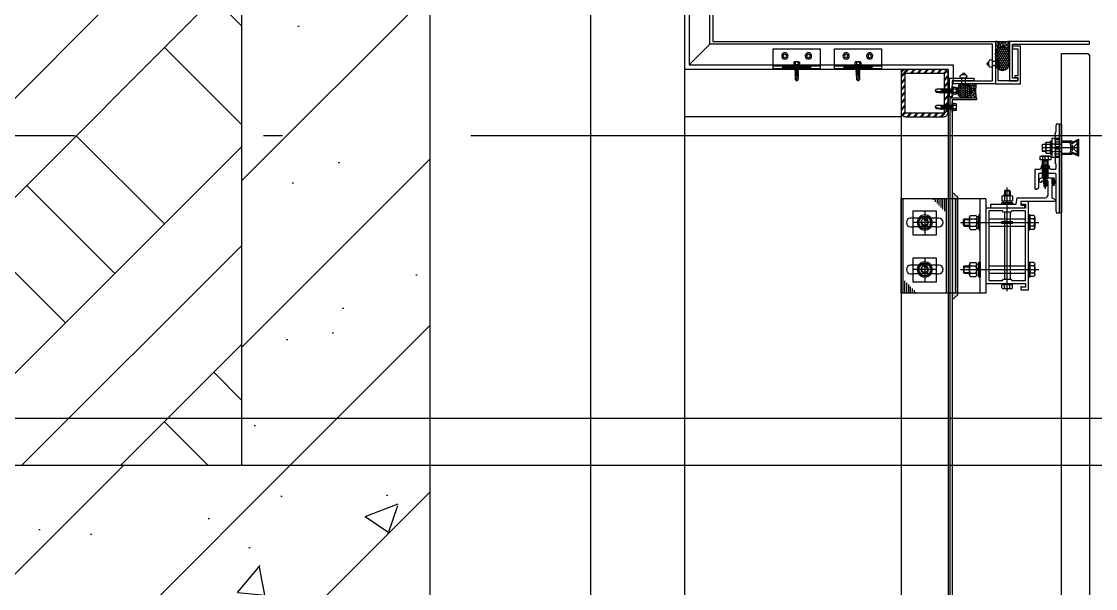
# Model space of a CAD drawing. Header units: millimetres. Extents: x 434053 to 1059003, y -2417481 to 936527.
# Drawn here: x 538673 to 539813, y -2232867 to -2232264 of the extents above; entities that cross this region are included whole.
import ezdxf

# ---------------------------------------------------------------- set-up
doc = ezdxf.new("R2010")
doc.units = ezdxf.units.MM
doc.header["$LTSCALE"] = 1000
doc.header["$MEASUREMENT"] = 0
for name, pattern in [('CENTER', [2, 1.25, -0.25, 0.25, -0.25]), ('DOTE', [2.42, 2, -0.2, 0.02, -0.2]), ('HIDDEN', [9.525, 6.35, -3.175]), ('HIDDEN2', [4.7625, 3.175, -1.5875])]:
    doc.linetypes.add(name, pattern=pattern)
doc.layers.add('A-DETL-0001', color=4, linetype='Continuous', lineweight=15)
for name, color, linetype in [('ALUM', 1, 'Continuous'), ('ALUM-V', 11, 'Continuous'), ('DOTE', 16, 'DOTE'), ('ELASTOMER', 6, 'Continuous'), ('ELASTOMER-V', 241, 'Continuous'), ('EXTRUSION', 4, 'Continuous'), ('EXTRUSION-V', 141, 'Continuous'), ('EXTRUSION1', 4, 'Continuous'), ('EXTRUSION2', 133, 'Continuous'), ('FASTENER', 191, 'Continuous'), ('GRANITE', 30, 'Continuous'), ('GRID', 8, 'CENTER'), ('PUB_HATCH', 8, 'Continuous'), ('SILICONE', 8, 'Continuous'), ('STEEL', 3, 'Continuous'), ('STEEL-V', 71, 'Continuous'), ('WALL', 5, 'Continuous')]:
    doc.layers.add(name, color=color, linetype=linetype)
pattern_1 = [(45, (-1713816.56, -1462982.77), (-88.3883476, 88.3883476), []), (50, (-1713816.56, -1462982.77), (358.63009, -31.376067), [37.5, -412.5]), (355, (-1713816.56, -1462982.77), (-69.375667, 376.096067), [30, -330]), (100.4514, (-1713786.68, -1462985.4), (289.25469, 344.71977), [31.870095, -350.571056]), (46.1842, (-1713816.56, -1462882.77), (533.620524, -82.75951), [56.25, -618.75]), (96.6356, (-1713772.1, -1462889.67), (467.33135, 487.05894), [47.80514, -525.8565]), (351.1842, (-1713816.56, -1462882.77), (467.33097, 487.0593), [45, -495]), (21, (-1713766.56, -1462907.77), (298.453526, -201.309445), [37.5, -412.5]), (326, (-1713766.56, -1462907.77), (121.657666, 362.57502), [30, -330]), (71.4514, (-1713741.7, -1462924.55), (420.111314, 161.26525), [31.870095, -350.571056]), (37.5, (-1713816.56, -1462982.77), (6.079928, 166.446927), [0, -326, 0, -335, 0, -331.25]), (7.5, (-1713816.56, -1462982.77), (131.534769, 197.205856), [0, -191, 0, -318.5, 0, -126.25]), (327.5, (-1713928.06, -1462982.77), (266.911218, -11.277436), [0, -125, 0, -390, 0, -517.5]), (317.5, (-1713978.06, -1462982.77), (291.593085, 50.052491), [0, -162.5, 0, -259, 0, -367.5])]

# ---------------------------------------------------------------- blocks, each defined once
blk = doc.blocks.new('M8.7')
at = {"color": 0, "linetype": 'ByBlock', "ltscale": 20}
for p, q in [((-5.6, 11.6), (5.6, 11.6)), ((-7.5, 10.6), (-7.5, 4.7)), ((-5.6, 3.7), (5.6, 3.7)), ((-3.8, 10.6), (-3.8, 4.7)), ((3.8, 10.6), (3.8, 4.7)), ((7.5, 10.6), (7.5, 4.7))]:
    blk.add_line(p, q, dxfattribs=at)
at = {"color": 0, "linetype": 'ByBlock'}
for p, q in [((-4, 17), (-3, 18)), ((-4, 17), (-4, 11.6)), ((-4, 17), (4, 17)), ((3, 18), (-3, 18)), ((3, 18), (4, 17)), ((4, 17), (4, 11.6)), ((-1.5, 1.6), (0, 3.7)), ((0, 1.6), (1.5, 3.7))]:
    blk.add_line(p, q, dxfattribs=at)
at = {"color": 0, "linetype": 'HIDDEN'}
for p, q in [((-3, 18), (-3, 11.6)), ((3, 18), (3, 11.6))]:
    blk.add_line(p, q, dxfattribs=at)
at = {"color": 0, "linetype": 'ByBlock'}
for points in [[(-8, 1.6), (8, 1.6), (8, 0), (-8, 0), (-8, 1.6)], [(-6.1, 3.7), (6.1, 3.7), (6.1, 1.6), (-6.1, 1.6), (-6.1, 3.7)]]:
    blk.add_lwpolyline(points, dxfattribs=at)
for centre, radius, start, end in [((-5.6, 9.3), 2.26, 33.8902, 146.1098), ((0, 4.1), 7.54, 60.1583, 119.8417), ((5.6, 9.3), 2.26, 33.8902, 146.1098), ((-5.6, 6), 2.26, 213.8902, 326.1098), ((0, 11.2), 7.54, 240.1583, 299.8417), ((5.6, 6), 2.26, 213.8902, 326.1098)]:
    blk.add_arc(centre, radius, start, end, dxfattribs=at)
blk = doc.blocks.new('M8.2')
at = {"color": 0, "linetype": 'ByBlock'}
for p, q in [((-7.5, 4.3), (-7.5, 0)), ((-7.5, 0), (7.5, 0)), ((-5.6, 5.3), (5.6, 5.3)), ((-3.8, 4.3), (-3.8, 0)), ((3.8, 4.3), (3.8, 0)), ((7.5, 4.3), (7.5, 0))]:
    blk.add_line(p, q, dxfattribs=at)
for centre, radius, start, end in [((-5.6, 3), 2.26, 33.8902, 146.1098), ((0, -2.2), 7.54, 60.1583, 119.8417), ((5.6, 3), 2.26, 33.8902, 146.1098)]:
    blk.add_arc(centre, radius, start, end, dxfattribs=at)
blk = doc.blocks.new('*U534')
at = {"layer": 'GRID', "ltscale": 0.5}
blk.add_line((0, 73.7), (0, -9.6), dxfattribs=at)
at = {"color": 0, "linetype": 'ByBlock'}
blk.add_blockref('M8.7', (0, 52.6), dxfattribs=at)
at = {"color": 0, "linetype": 'ByBlock', "xscale": -1, "rotation": 180}
blk.add_blockref('M8.2', (0, 0), dxfattribs=at)
blk = doc.blocks.new('M8.1')
at = {"color": 0, "linetype": 'ByBlock'}
blk.add_lwpolyline([(-3.8, 6.5), (-7.5, 0), (-3.8, -6.5), (3.8, -6.5), (7.5, 0), (3.8, 6.5)], close=True, dxfattribs=at)
for radius in [8, 6.5, 4]:
    blk.add_circle((0, 0), radius, dxfattribs=at)
at = {"color": 0, "linetype": 'HIDDEN'}
blk.add_arc((0, 0), 3, 68.0788, 18.9892, dxfattribs=at)
blk = doc.blocks.new('20221104-SCMJ01')
at = {"layer": 'SILICONE', "linetype": 'ByBlock'}
h = blk.add_hatch(dxfattribs=at)
h.set_pattern_fill('AR-SAND', color=256, angle=90, style=0)
h.set_pattern_definition([(127.5, (103256.9825, 60038.8348), (-1.92682377, -0.062993358), [0, -1.52, 0, -1.7, 0, -1.625]), (97.5, (103256.9825, 60038.8348), (-2.822146065, 1.769776705), [0, -0.82, 0, -1.37, 0, -0.525]), (57.5, (103256.9825, 60037.6048), (-0.005659054, 3.114141862), [0, -0.5, 0, -1.8, 0, -2.35]), (47.5, (103256.9825, 60037.6048), (-0.877675565, 3.006126605), [0, -0.25, 0, -1.18, 0, -1.35])])
h.paths.add_polyline_path([(30, 52), (36, 57), (36, -57), (30, -52)])
at = {"linetype": 'ByBlock'}
for p, q in [((0, 50), (0, -50)), ((0, 50), (90, 50)), ((6, -50), (6, 50)), ((32, -50), (32, 50)), ((90, -50), (90, 50)), ((0, -50), (90, -50))]:
    blk.add_line(p, q, dxfattribs=at)
at = {"linetype": 'HIDDEN'}
blk.add_line((38, -50), (38, 50), dxfattribs=at)
at = {"linetype": 'ByBlock'}
for points in [[(52.5, 37), (77.5, 37), (77.5, 12), (52.5, 12)], [(52.5, -13), (77.5, -13), (77.5, -38), (52.5, -38)]]:
    blk.add_lwpolyline(points, close=True, dxfattribs=at)
at = {"layer": 'EXTRUSION-V', "linetype": 'ByBlock'}
for p, q in [((42, -50), (42, 50)), ((44, 50), (44, 37)), ((46, 50), (46, 39)), ((48, 50), (48, 41)), ((50, 50), (50, 43)), ((52, 50), (52, 45)), ((54, 50), (54, 47)), ((56, 50), (56, 49)), ((88, -50), (88, 50)), ((78, -50), (78, -45)), ((80, -50), (80, -43)), ((82, -50), (82, -41)), ((84, -50), (84, -39)), ((86, -50), (86, -37)), ((74, -50), (74, -49)), ((76, -50), (76, -47))]:
    blk.add_line(p, q, dxfattribs=at)
at = {"layer": 'EXTRUSION-V', "linetype": 'HIDDEN'}
for p, q in [((52.5, 29.5), (77.5, 29.5)), ((52.5, 20.5), (77.5, 20.5)), ((52.5, -20.5), (77.5, -20.5)), ((52.5, -29.5), (77.5, -29.5))]:
    blk.add_line(p, q, dxfattribs=at)
at = {"layer": 'EXTRUSION-V', "linetype": 'ByBlock'}
for points in [[(52.5, 20.5), (50, 20.5, -1), (50, 29.5), (52.5, 29.5)], [(77.5, 29.5), (80, 29.5, -1), (80, 20.5), (77.5, 20.5)], [(52.5, -29.5), (50, -29.5, -1), (50, -20.5), (52.5, -20.5)], [(77.5, -20.5), (80, -20.5, -1), (80, -29.5), (77.5, -29.5)]]:
    blk.add_lwpolyline(points, format="xyb", dxfattribs=at)
at = {"layer": 'FASTENER'}
for p, q in [((-3, 29), (-42, 29)), ((-3, 21), (-42, 21)), ((-3, -21), (-42, -21)), ((-3, -29), (-42, -29))]:
    blk.add_line(p, q, dxfattribs=at)
for points in [[(-46.6, 33), (-45, 33), (-45, 17), (-46.6, 17)], [(-46.6, -33), (-45, -33), (-45, -17), (-46.6, -17)]]:
    blk.add_lwpolyline(points, close=True, dxfattribs=at)
at = {"layer": 'GRID'}
for p, q in [((65, 37), (65, 12)), ((52.5, 25), (77.5, 25)), ((65, -13), (65, -38)), ((52.5, -25), (77.5, -25))]:
    blk.add_line(p, q, dxfattribs=at)
at = {"layer": 'SILICONE'}
blk.add_lwpolyline([(30, 52), (36, 57), (36, -57), (30, -52)], close=True, dxfattribs=at)
at = {"layer": 'FASTENER', "rotation": 270}
blk.add_blockref('*U534', (-46.6, 25), dxfattribs=at)
at = {"layer": 'FASTENER'}
for p in [(65, 25), (65, -25)]:
    blk.add_blockref('M8.1', p, dxfattribs=at)
at = {"layer": 'FASTENER', "xscale": -1, "rotation": 270.0000000000825}
blk.add_blockref('*U534', (-46.6, -25), dxfattribs=at)
blk = doc.blocks.new('20221115-LC01')
at = {"linetype": 'ByBlock'}
for points in [[(-37, -44), (-37, -46.5, -0.414214), (-37.5, -47), (-45, -47), (-45, 47), (-37.5, 47, -0.414214), (-37, 46.5), (-37, 44, -1), (-38, 44), (-42, 44), (-42, 40), (0, 40), (0, -40), (-42, -40), (-42, -44), (-38, -44, -1)], [(-17.5, 37), (-3.5, 37, -0.414214), (-3, 36.5), (-3, -36.5, -0.414214), (-3.5, -37), (-17.5, -37), (-18.5, -35.5), (-26.5, -35.5), (-27.5, -37), (-41.5, -37, -0.414214), (-42, -36.5), (-42, 36.5, -0.414214), (-41.5, 37), (-27.5, 37), (-26.5, 35.5), (-18.5, 35.5)]]:
    blk.add_lwpolyline(points, format="xyb", close=True, dxfattribs=at)
blk = doc.blocks.new('M6.2')
at = {"color": 0, "linetype": 'ByBlock'}
for p, q in [((-5.8, 3.2), (-5.8, 0)), ((-5.8, 0), (5.8, 0)), ((-4.3, 4), (4.3, 4)), ((-2.9, 3.2), (-2.9, 0)), ((2.9, 3.2), (2.9, 0)), ((5.8, 3.2), (5.8, 0))]:
    blk.add_line(p, q, dxfattribs=at)
for centre, radius, start, end in [((-4.3, 2.3), 1.7, 32.0046, 147.9954), ((0, -1.6), 5.61, 59.0209, 120.9791), ((4.3, 2.3), 1.7, 32.0046, 147.9954)]:
    blk.add_arc(centre, radius, start, end, dxfattribs=at)
blk = doc.blocks.new('M6.7')
at = {"color": 0, "linetype": 'ByBlock'}
for p, q in [((-3, 14), (-2, 15)), ((-3, 14), (-3, 9.3)), ((-3, 14), (3, 14)), ((2, 15), (-2, 15)), ((2, 15), (3, 14)), ((3, 14), (3, 9.3)), ((-5.8, 8.5), (-5.8, 4)), ((-4.3, 9.3), (4.3, 9.3)), ((-4.3, 3.2), (4.3, 3.2)), ((-2.9, 8.5), (-2.9, 4)), ((-1.2, 1.6), (0, 3.2)), ((0, 1.6), (1.2, 3.2)), ((2.9, 8.5), (2.9, 4)), ((5.8, 8.5), (5.8, 4))]:
    blk.add_line(p, q, dxfattribs=at)
at = {"color": 0, "linetype": 'HIDDEN'}
for p, q in [((-2, 15), (-2, 9.3)), ((2, 15), (2, 9.3))]:
    blk.add_line(p, q, dxfattribs=at)
at = {"color": 0, "linetype": 'ByBlock'}
for points in [[(-6, 1.6), (6, 1.6), (6, 0), (-6, 0), (-6, 1.6)], [(-4.6, 3.2), (4.6, 3.2), (4.6, 1.6), (-4.6, 1.6), (-4.6, 3.2)]]:
    blk.add_lwpolyline(points, dxfattribs=at)
for centre, radius, start, end in [((-4.3, 7.6), 1.7, 32.0046, 147.9954), ((-4.3, 4.9), 1.7, 212.0046, 327.9954), ((0, 3.7), 5.61, 59.0209, 120.9791), ((0, 8.8), 5.61, 239.0209, 300.9791), ((4.3, 7.6), 1.7, 32.0046, 147.9954), ((4.3, 4.9), 1.7, 212.0046, 327.9954)]:
    blk.add_arc(centre, radius, start, end, dxfattribs=at)
blk = doc.blocks.new('*U529')
at = {"layer": 'GRID'}
blk.add_line((0, -6.6), (0, 103.3), dxfattribs=at)
at = {"color": 0, "linetype": 'ByBlock'}
blk.add_blockref('M6.7', (0, 85.6), dxfattribs=at)
at = {"color": 0, "linetype": 'ByBlock', "xscale": -1, "rotation": 180}
blk.add_blockref('M6.2', (0, 0), dxfattribs=at)
blk = doc.blocks.new('*U563')
at = {"linetype": 'ByBlock', "lineweight": -2}
for p, q in [((-4.4, 0.45), (-4.4, 0)), ((4.4, 0), (-4.4, 0)), ((-4.1, 0.75), (-3.1, 1)), ((4.1, 0.75), (-4.1, 0.75)), ((-3.1, 3.85), (-3.1, 1)), ((3.1, 1), (-3.1, 1)), ((2.33, 4.25), (-2.33, 4.25)), ((-2.04, 0.75), (-1.55, 1)), ((-1.55, 3.85), (-1.55, 1)), ((-1.55, 0), (-1.55, -1.59)), ((1.55, 3.85), (1.55, 1)), ((2.15, 0.75), (1.55, 1)), ((1.55, 0), (1.55, -1.09)), ((3.1, 3.85), (3.1, 1)), ((4.1, 0.75), (3.1, 1)), ((4.4, 0.45), (4.4, 0)), ((-2.11, -1.9), (2.11, -1.4)), ((-2.11, -1.9), (-1.55, -1.59)), ((-2.11, -1.9), (-1.55, -2.21)), ((-2.11, -3.3), (2.11, -2.8)), ((-2.11, -3.3), (-1.55, -2.99)), ((-2.11, -3.3), (-1.55, -3.61)), ((-2.11, -4.7), (2.11, -4.2)), ((-2.11, -4.7), (-1.55, -4.39)), ((-2.11, -4.7), (-1.55, -5.01)), ((-2.11, -6.1), (2.11, -5.6)), ((-2.11, -6.1), (-1.55, -5.79)), ((-2.11, -6.1), (-1.55, -6.41)), ((-2.11, -7.5), (2.11, -7)), ((-2.11, -7.5), (-1.55, -7.19)), ((-2.11, -7.5), (-1.55, -7.81)), ((-2.11, -8.9), (2.11, -8.4)), ((-2.11, -8.9), (-1.55, -8.59)), ((-2.11, -8.9), (-1.55, -9.21)), ((-1.55, -1.59), (1.55, -1.09)), ((-1.55, -2.21), (1.55, -1.71)), ((-1.55, -2.21), (-1.55, -2.99)), ((-1.55, -2.99), (1.55, -2.49)), ((-1.55, -3.61), (1.55, -3.11)), ((-1.55, -3.61), (-1.55, -4.39)), ((-1.55, -4.39), (1.55, -3.89)), ((-1.55, -5.01), (1.55, -4.51)), ((-1.55, -5.01), (-1.55, -5.79)), ((-1.55, -5.79), (1.55, -5.29)), ((-1.55, -6.41), (1.55, -5.91)), ((-1.55, -6.41), (-1.55, -7.19)), ((-1.55, -7.19), (1.55, -6.69)), ((-1.55, -7.81), (1.55, -7.31)), ((-1.55, -7.81), (-1.55, -8.59)), ((-1.55, -8.59), (1.55, -8.09)), ((-1.55, -9.21), (1.55, -8.71)), ((-1.55, -9.21), (-1.55, -9.99)), ((-1.55, -9.99), (-0.99, -9.89)), ((0.56, -9.64), (1.55, -9.49)), ((0.71, -9.95), (2.11, -9.8)), ((1.55, -0.31), (1.55, -1.09)), ((2.11, -1.4), (1.55, -1.09)), ((2.11, -1.4), (1.55, -1.71)), ((1.55, -1.71), (1.55, -2.49)), ((2.11, -2.8), (1.55, -2.49)), ((2.11, -2.8), (1.55, -3.11)), ((1.55, -3.11), (1.55, -3.89)), ((2.11, -4.2), (1.55, -3.89)), ((2.11, -4.2), (1.55, -4.51)), ((1.55, -4.51), (1.55, -5.29)), ((2.11, -5.6), (1.55, -5.29)), ((2.11, -5.6), (1.55, -5.91)), ((1.55, -5.91), (1.55, -6.69)), ((2.11, -7), (1.55, -6.69)), ((2.11, -7), (1.55, -7.31)), ((1.55, -7.31), (1.55, -8.09)), ((2.11, -8.4), (1.55, -8.09)), ((2.11, -8.4), (1.55, -8.71)), ((1.55, -8.71), (1.55, -9.49)), ((2.11, -9.8), (1.55, -9.49)), ((2.11, -9.8), (1.55, -10.11)), ((-2.11, -10.3), (-1.55, -9.99)), ((-2.11, -10.3), (-1.14, -10.18)), ((-2.11, -10.3), (-1.55, -10.61)), ((-1.55, -10.61), (-1.33, -10.57)), ((-1.55, -10.61), (-1.55, -14.4)), ((0, -15.8), (-1.55, -14.4)), ((0, -15.8), (1.55, -14.4)), ((0.71, -10.23), (1.55, -10.11)), ((0.71, -11.01), (1.55, -10.89)), ((0.71, -11.35), (2.11, -11.2)), ((0.71, -11.63), (1.55, -11.51)), ((1.55, -10.11), (1.55, -10.89)), ((2.11, -11.2), (1.55, -10.89)), ((2.11, -11.2), (1.55, -11.51)), ((1.55, -11.51), (1.55, -14.4))]:
    blk.add_line(p, q, dxfattribs=at)
blk.add_lwpolyline([(0, -15.8), (0.71, -11.63), (0.71, -9.9, 0.417657), (0.41, -9.6, 0.097062), (-0.99, -9.89), (-1.55, -11)], format="xyb", dxfattribs=at)
for centre, radius, start, end in [((-4.1, 0.45), 0.3, 90, 180), ((-2.33, 3.3), 0.951, 35.40086, 144.59914), ((0, 1.05), 3.2, 61.05941, 118.94059), ((2.33, 3.3), 0.951, 35.40086, 144.59914), ((4.1, 0.45), 0.3, 0, 90)]:
    blk.add_arc(centre, radius, start, end, dxfattribs=at)
blk = doc.blocks.new('*U539')
at = {"color": 0, "linetype": 'ByBlock'}
for p, q in [((-0.9, 5), (-0.9, -5)), ((0, 5), (-0.9, 5)), ((0, -5), (0, 5)), ((6.8, 2.2), (0, 2.2)), ((6.8, 2.2), (6.8, -2.3)), ((11.5, 2), (10.8, 2.2)), ((10.8, 2.2), (10.8, -2.2)), ((12.6, 0.8), (11.5, 2)), ((12.9, 0.7), (12.6, 0.8)), ((12.6, -0.2), (12.9, 0.7)), ((-0.9, -5), (0, -5)), ((6.8, -2.3), (0, -2.3)), ((10.8, -2.2), (12.6, -0.2))]:
    blk.add_line(p, q, dxfattribs=at)
for centre, radius, start, end in [((17.3, 0), 18.8, 164.6076, 195.3924), ((8.8, 1.9), 2.04, 7.579, 172.421), ((8.8, -1.9), 2.04, 187.579, 352.421)]:
    blk.add_arc(centre, radius, start, end, dxfattribs=at)
blk = doc.blocks.new('PG42x19')
at = {"color": 0, "linetype": 'HIDDEN2'}
for p, q in [((1.7, -0.9), (1.7, 0)), ((2.4, -1.1), (-2.4, -2.1)), ((-2.4, -2.1), (-1.7, -2.2)), ((2.4, -3.1), (-2.4, -4.1)), ((-2.4, -4.1), (-1.7, -4.3)), ((2.4, -5), (-2.4, -6)), ((-2.4, -6), (-1.7, -6.2)), ((2.4, -7), (-2.4, -8)), ((-2.4, -8), (-1.7, -8.2)), ((2.4, -9.1), (-2.4, -10.1)), ((-2.4, -10.1), (-1.7, -10.2)), ((2.4, -11.1), (-2.4, -12.1)), ((-1.7, 0), (-1.7, -1.1)), ((-1.7, -2.2), (-1.7, -3.2)), ((-1.7, -4.3), (-1.7, -5.2)), ((-1.7, -6.2), (-1.7, -7.1)), ((-1.7, -8.2), (-1.7, -9.1)), ((-1.7, -10.2), (-1.7, -11.2)), ((1, -2.4), (-0.8, -2.8)), ((1, -4.4), (-0.8, -4.8)), ((1, -6.3), (-0.8, -6.7)), ((1, -8.3), (-0.8, -8.7)), ((1, -10.4), (-0.8, -10.8)), ((1.7, -0.9), (2.4, -1.1)), ((1.7, -2.9), (1.7, -2.2)), ((1.7, -2.9), (2.4, -3.1)), ((1.7, -4.8), (1.7, -4.1)), ((1.7, -4.8), (2.4, -5)), ((1.7, -6.9), (1.7, -6.2)), ((1.7, -6.9), (2.4, -7)), ((1.7, -8.9), (1.7, -8.2)), ((1.7, -8.9), (2.4, -9.1)), ((1.7, -11), (1.7, -10.2)), ((1.7, -11), (2.4, -11.1)), ((-2.4, -12.1), (-1.7, -12.3)), ((2.4, -13.1), (-2.4, -14.2)), ((-2.4, -14.2), (-1.7, -14.3)), ((2.4, -15.2), (-2.4, -16.2)), ((-2.4, -16.2), (-1.7, -16.4)), ((-1.7, -12.3), (-1.7, -13.2)), ((-1.7, -14.3), (-1.7, -15.3)), ((-1.7, -16.4), (-1.7, -18.7)), ((-1.7, -18.7), (0.5, -16.5)), ((0, -20.3), (-1.7, -18.7)), ((1, -12.4), (-0.8, -12.8)), ((1, -14.5), (-0.8, -14.8)), ((0, -20.3), (1.7, -18.7)), ((0.4, -19.9), (1.1, -16.9)), ((1.7, -13), (1.7, -12.3)), ((1.7, -13), (2.4, -13.1)), ((1.7, -15), (1.7, -14.3)), ((1.7, -15), (2.4, -15.2)), ((1.7, -18.7), (1.7, -16))]:
    blk.add_line(p, q, dxfattribs=at)
blk.add_arc((0.7, -16.8), 0.36, 346.9335, 129.6111, dxfattribs=at)
at = {"layer": 'FASTENER', "color": 0, "linetype": 'ByBlock'}
blk.add_lwpolyline([(-0.6, 1.5), (-0.6, 3), (-2.5, 3, 0.414214), (-4.5, 1), (-4.5, 0), (4.5, 0), (4.5, 1, 0.414214), (2.5, 3), (0.6, 3), (0.6, 1.5)], format="xyb", close=True, dxfattribs=at)
at = {"layer": 'GRID'}
blk.add_line((0, 3.7), (0, -22), dxfattribs=at)
blk = doc.blocks.new('*U527')
at = {"color": 0, "linetype": 'ByBlock'}
for p, q in [((-5.8, 3.2), (-5.8, 0)), ((-5.8, 0), (5.8, 0)), ((-4.3, 4), (4.3, 4)), ((-3, -18.2), (-3, 0)), ((-2.9, 3.2), (-2.9, 0)), ((2.9, 3.2), (2.9, 0)), ((3, -18.2), (3, 0)), ((5.8, 3.2), (5.8, 0)), ((-3, -1.5), (3, -1.5)), ((-3, -18.2), (-2, -19.2)), ((-3, -18.2), (3, -18.2)), ((2, -19.2), (-2, -19.2)), ((2, -19.2), (3, -18.2))]:
    blk.add_line(p, q, dxfattribs=at)
at = {"color": 0, "linetype": 'HIDDEN'}
for p, q in [((-2, -19.2), (-2, -1.5)), ((2, -19.2), (2, -1.5))]:
    blk.add_line(p, q, dxfattribs=at)
at = {"color": 0, "linetype": 'ByBlock'}
for centre, radius, start, end in [((-4.3, 2.3), 1.7, 32.0046, 147.9954), ((0, -1.6), 5.61, 59.0209, 120.9791), ((4.3, 2.3), 1.7, 32.0046, 147.9954)]:
    blk.add_arc(centre, radius, start, end, dxfattribs=at)
at = {"layer": 'GRID', "ltscale": 0.5}
blk.add_line((0, -19.2), (0, 4), dxfattribs=at)
blk = doc.blocks.new('GASKET20')
at = {"layer": 'ELASTOMER-V'}
h = blk.add_hatch(dxfattribs=at)
h.set_pattern_fill('DOTS', color=256, scale=12, style=0)
h.set_pattern_definition([(0, (5609.9072, 36516.8227), (0.375, 0.75), [0, -0.75])])
edge = h.paths.add_edge_path(flags=16)
edge.add_arc((-2.5, 0), 0.5, 90, 270)
edge.add_line((-2.5, -0.5), (-1.5, -0.5))
edge.add_arc((-1.5, 0), 0.5, 270, 450)
edge.add_line((-1.5, 0.5), (-2.5, 0.5))
edge = h.paths.add_edge_path()
edge.add_line((-1.5, -2), (-1.5, -1.5))
edge.add_line((-1.5, -1.5), (-2.5, -1.5))
edge.add_arc((-2.5, 0), 1.5, 90, 270, ccw=False)
edge.add_line((-2.5, 1.5), (-1.5, 1.5))
edge.add_line((-1.5, 1.5), (-1.5, 2))
edge.add_arc((-1.4, 2), 0.1, 60.2551, 180, ccw=False)
edge.add_line((-1.3, 2.1), (0, 1.2))
edge.add_line((0, 1.2), (0, -1.2))
edge.add_line((0, -1.2), (-1.3, -2.1))
edge.add_arc((-1.4, -2), 0.1, 180, 299.7449, ccw=False)
at = {"color": 0, "linetype": 'ByBlock'}
for points in [[(-1.5, -2), (-1.5, -1.5), (-2.5, -1.5, -1), (-2.5, 1.5), (-1.5, 1.5), (-1.5, 2, -0.575867), (-1.3, 2.1), (0, 1.2), (0, -1.2), (-1.3, -2.1, -0.575867)], [(-2.5, 0.5, 1), (-2.5, -0.5), (-1.5, -0.5, 1), (-1.5, 0.5)]]:
    blk.add_lwpolyline(points, format="xyb", close=True, dxfattribs=at)
blk = doc.blocks.new('*U526')
at = {"color": 0, "linetype": 'HIDDEN'}
blk.add_line((0, 6), (0, -6), dxfattribs=at)
at = {"color": 0, "linetype": 'ByBlock'}
for p, q in [((11.6, -4.9), (11.6, 4.6)), ((12.3, 3.4), (15.9, 3.4)), ((16.6, -4.9), (16.6, 4.6)), ((16.6, 3.5), (20, 3.5)), ((15.9, -3.7), (12.3, -3.7)), ((16.6, -3.5), (20, -3.5))]:
    blk.add_line(p, q, dxfattribs=at)
at = {"color": 0, "linetype": 'HIDDEN'}
for points in [[(0, -7.3), (-11, -7.3), (-11, -5.7), (-18.3, -9), (-18.3, 9), (-11, 5.7), (-11, 7.3), (0, 7.3)], [(0, -6), (-9.7, -6), (-9.7, 6), (0, 6)]]:
    blk.add_lwpolyline(points, dxfattribs=at)
blk.add_lwpolyline([(0, -7.3), (-11, -7.3), (-11, -5.7), (-18.3, -9), (-18.3, 9), (-11, 5.7), (-11, 7.3), (0, 7.3), (0, 6), (-9.7, 6), (-9.7, 3.5), (-17, 7.2), (-17, -7.2), (-9.7, -3.5), (-9.7, -6), (0, -6)], close=True, dxfattribs=at)
for points in [[(-15.4, -6.4, -0.801715), (-16.8, -4.6), (-13.7, -1.3, 0.39657), (-13.7, 1.3), (-16.8, 4.6, -0.801715), (-15.4, 6.4)], [(-9.7, -1.4), (-11.7, -2.4, -0.809451), (-12.1, -1.8), (-11.7, -1.3, 0.390144), (-11.7, 1.3), (-12.1, 1.8, -0.809451), (-11.7, 2.4), (-9.7, 1.4)]]:
    blk.add_lwpolyline(points, format="xyb", dxfattribs=at)
at = {"color": 0, "linetype": 'HIDDEN', "ltscale": 10}
blk.add_lwpolyline([(-9.7, 3.5), (-17, 7.2), (-17, -7.2), (-9.7, -3.5)], dxfattribs=at)
at = {"color": 0, "linetype": 'ByBlock'}
blk.add_lwpolyline([(11.6, 7), (10, 7), (10, -7), (11.6, -7)], close=True, dxfattribs=at)
blk.add_lwpolyline([(12.3, -3.7, -0.197721), (12.3, 3.4), (12.3, 3.4, -0.569416), (12.3, 5.9), (15.9, 5.9, -0.569416), (15.9, 3.4, -0.197721), (15.9, -3.7, -0.569416), (15.9, -6.1), (12.3, -6.1, -0.569416), (12.3, -3.7)], format="xyb", close=True, dxfattribs=at)
blk.add_lwpolyline([(16.6, 4), (19.5, 4), (20, 3.5), (20, -3.5), (19.5, -4), (16.6, -4)], dxfattribs=at)
at = {"layer": 'FASTENER', "color": 9, "linetype": 'HIDDEN2'}
blk.add_lwpolyline([(10, 4), (0, 4), (0, -4), (10, -4)], close=True, dxfattribs=at)
at = {"layer": 'GRID'}
blk.add_line((-18.3, 0), (20, 0), dxfattribs=at)
blk = doc.blocks.new('*U541')
at = {"color": 0, "linetype": 'ByBlock'}
for p, q in [((-0.9, 5), (-0.9, -5)), ((0, 5), (-0.9, 5)), ((0, -5), (0, 5)), ((6, 2.2), (0, 2.2)), ((6, 2.2), (6, -2.3)), ((10.7, 2), (10, 2.2)), ((10, 2.2), (10, -2.2)), ((11.9, 0.8), (10.7, 2)), ((12.2, 0.7), (11.9, 0.8)), ((11.9, -0.2), (12.2, 0.7)), ((-0.9, -5), (0, -5)), ((6, -2.3), (0, -2.3)), ((10, -2.2), (11.9, -0.2))]:
    blk.add_line(p, q, dxfattribs=at)
for centre, radius, start, end in [((17.3, 0), 18.8, 164.6076, 195.3924), ((8, 1.9), 2.04, 7.579, 172.421), ((8, -1.9), 2.04, 187.579, 352.421)]:
    blk.add_arc(centre, radius, start, end, dxfattribs=at)
blk = doc.blocks.new('*U562')
at = {"layer": 'EXTRUSION1', "linetype": 'HIDDEN'}
h = blk.add_hatch(dxfattribs=at)
h.set_pattern_fill('ANSI31', color=8, scale=10, angle=45, style=0)
h.set_pattern_definition([(90, (-29149.7971, 32516.8571), (-1.25, 2e-16), [])])
h.paths.add_polyline_path([(40, 18.1), (10, 18.1), (10, 21), (40, 21)])
h = blk.add_hatch(dxfattribs=at)
h.set_pattern_fill('ANSI31', color=8, scale=10, angle=45, style=0)
h.set_pattern_definition([(90, (-29149.7971, 32581.8571), (-1.25, 2e-16), [])])
h.paths.add_polyline_path([(105, 18.1), (75, 18.1), (75, 21), (105, 21)])
blk.add_line((0, 18.1), (50, 18.1))
at = {"linetype": 'HIDDEN'}
for p, q in [((65, 18.1), (115, 18.1)), ((65, 17), (115, 17))]:
    blk.add_line(p, q, dxfattribs=at)
for points in [[(0, 21), (0, 17)], [(50, 17), (50, 21), (0, 21)], [(65, 21), (65, 0), (115, 0), (115, 21), (65, 21)]]:
    blk.add_lwpolyline(points)
blk.add_lwpolyline([(0, 17), (0, 0), (50, 0), (50, 17)], dxfattribs=at)
at = {"layer": 'ELASTOMER-V', "linetype": 'HIDDEN'}
for p, q in [((0, 22), (0, 21)), ((50, 22), (0, 22)), ((50, 22), (50, 21)), ((65, 22), (65, 21)), ((115, 22), (65, 22)), ((115, 22), (115, 21))]:
    blk.add_line(p, q, dxfattribs=at)
at = {"layer": 'EXTRUSION1', "color": 8, "linetype": 'HIDDEN'}
for points in [[(40, 18.1), (10, 18.1), (10, 21), (40, 21)], [(105, 18.1), (75, 18.1), (75, 21), (105, 21)]]:
    blk.add_lwpolyline(points, close=True, dxfattribs=at)
at = {"layer": 'FASTENER'}
for centre, radius in [((12.5, 7.5), 3.41), ((12.5, 7.5), 1.88), ((37.5, 7.5), 3.41), ((37.5, 7.5), 1.88), ((77.5, 7.5), 3.41), ((77.5, 7.5), 1.88), ((102.5, 7.5), 3.41), ((102.5, 7.5), 1.88)]:
    blk.add_circle(centre, radius, dxfattribs=at)
at = {"layer": 'FASTENER', "xscale": -1, "rotation": 179.9999555529958}
for p in [(25, 18.1), (90, 18.1)]:
    blk.add_blockref('*U563', p, dxfattribs=at)
blk = doc.blocks.new('A$C56EA6F4E')
at = {"layer": 'ELASTOMER-V', "linetype": 'ByBlock'}
h = blk.add_hatch(dxfattribs=at)
h.set_pattern_fill('HONEY', color=256, scale=10, angle=90, style=0)
h.set_pattern_definition([(90, (92180.5345, 97314.6935), (-1.082531754, 1.875), [1.25, -2.5]), (210, (92180.5345, 97314.6935), (-1.082531755, -1.875), [1.25, -2.5]), (150, (92180.5345, 97314.6935), (-2.165063509, 8e-10), [-2.5, 1.25])])
edge = h.paths.add_edge_path()
edge.add_line((6553.5, 21425.8), (6553.5, 21435.8))
edge.add_arc((6561, 21435.8), 7.5, 0, 180, ccw=False)
edge.add_line((6568.5, 21435.8), (6568.5, 21425.8))
edge.add_arc((6561, 21425.8), 7.5, -180, 0, ccw=False)
at = {"layer": 'ELASTOMER-V'}
h = blk.add_hatch(dxfattribs=at)
h.set_pattern_fill('HONEY', color=256, scale=10, angle=180, style=0)
h.set_pattern_definition([(180, (11143.0426, -5710.1754), (-1.875, -1.082531754), [1.25, -2.5]), (300, (11143.0426, -5710.1754), (1.875, -1.082531755), [1.25, -2.5]), (240, (11143.0426, -5710.1754), (-6e-10, -2.16506351), [-2.5, 1.25])])
edge = h.paths.add_edge_path()
edge.add_line((6602, 21404.3), (6602, 21404.3))
edge.add_arc((6602, 21396.8), 7.5, -90, 90, ccw=False)
edge.add_line((6602, 21389.3), (6602, 21389.3))
edge.add_arc((6602, 21396.8), 7.5, 90, 270, ccw=False)
h = blk.add_hatch(dxfattribs=at)
h.set_pattern_fill('DOTS', color=256, scale=12, angle=-90, style=0)
h.set_pattern_definition([(270, (-634.7782, 27366.87906), (0.75, -0.375), [0, -0.75])])
h.paths.add_polyline_path([(6498.5, 21361.3), (6498.5, 21267.3), (6500.5, 21267.3), (6500.5, 21361.3)])
at = {"layer": 'EXTRUSION-V'}
h = blk.add_hatch(dxfattribs=at)
h.set_pattern_fill('ANSI31', color=252, scale=20, angle=315, style=0)
h.set_pattern_definition([(0, (-3589.4789, 16267.2925), (7e-16, 2.5), [])])
h.paths.add_polyline_path([(6505.5, 21330.3), (6504.5, 21329.3), (6505.5, 21328.3), (6504.5, 21327.3), (6505.5, 21326.3), (6500.5, 21326.3), (6500.5, 21346.3), (6505.5, 21346.3), (6504.5, 21345.3), (6505.5, 21344.3), (6504.5, 21343.3), (6505.5, 21342.3), (6504.5, 21341.3), (6505.5, 21340.3), (6504.5, 21339.3), (6505.5, 21338.3), (6504.5, 21337.3), (6505.5, 21336.3), (6504.5, 21335.3), (6505.5, 21334.3), (6504.5, 21333.3), (6505.5, 21332.3), (6504.5, 21331.3)])
h = blk.add_hatch(dxfattribs=at)
h.set_pattern_fill('ANSI31', color=252, scale=20, angle=315, style=0)
h.set_pattern_definition([(0, (-3589.4789, 16267.2925), (7e-16, 2.5), [])])
h.paths.add_polyline_path([(6505.5, 21330.3), (6504.5, 21329.3), (6505.5, 21328.3), (6504.5, 21327.3), (6505.5, 21326.3), (6500.5, 21326.3), (6500.5, 21346.3), (6505.5, 21346.3), (6504.5, 21345.3), (6505.5, 21344.3), (6504.5, 21343.3), (6505.5, 21342.3), (6504.5, 21341.3), (6505.5, 21340.3), (6504.5, 21339.3), (6505.5, 21338.3), (6504.5, 21337.3), (6505.5, 21336.3), (6504.5, 21335.3), (6505.5, 21334.3), (6504.5, 21333.3), (6505.5, 21332.3), (6504.5, 21331.3)])
at = {"layer": 'SILICONE'}
h = blk.add_hatch(dxfattribs=at)
h.set_pattern_fill('AR-SAND', color=256, angle=90, style=0)
h.set_pattern_definition([(127.5, (-58178.8406, 7506.8691), (-1.92682377, -0.062993358), [0, -1.52, 0, -1.7, 0, -1.625]), (97.5, (-58178.8406, 7506.869), (-2.82214606, 1.76977671), [0, -0.82, 0, -1.37, 0, -0.525]), (57.5, (-58178.8406, 7505.6391), (-0.005659053, 3.11414186), [0, -0.5, 0, -1.8, 0, -2.35]), (47.5, (-58178.8406, 7505.639), (-0.87767556, 3.0061266), [0, -0.25, 0, -1.18, 0, -1.35])])
edge = h.paths.add_edge_path()
edge.add_line((6568.5, 21449.3), (6568.5, 21435.8))
edge.add_arc((6561, 21435.8), 7.5, 360, 540)
edge.add_line((6553.5, 21435.8), (6553.5, 21449.3))
edge.add_arc((6561, 21492.4), 43.8, 260.1361, 279.8638)
h = blk.add_hatch(dxfattribs=at)
h.set_pattern_fill('AR-SAND', color=256, angle=180, style=0)
h.set_pattern_definition([(217.5, (8613.1309, -42323.8406), (0.062993358, -1.92682377), [0, -1.52, 0, -1.7, 0, -1.625]), (187.5, (8613.131, -42323.8406), (-1.76977671, -2.82214606), [0, -0.82, 0, -1.37, 0, -0.525]), (147.5, (8614.3609, -42323.8406), (-3.11414186, -0.005659053), [0, -0.5, 0, -1.8, 0, -2.35]), (137.5, (8614.361, -42323.8406), (-3.0061266, -0.87767556), [0, -0.25, 0, -1.18, 0, -1.35])])
edge = h.paths.add_edge_path()
edge.add_line((6588.5, 21404.3), (6602, 21404.3))
edge.add_arc((6602, 21396.8), 7.5, 450, 630)
edge.add_line((6602, 21389.3), (6588.5, 21389.3))
edge.add_arc((6545.3, 21396.8), 43.8, 350.1361, 369.8638)
at = {"layer": 'STEEL-V'}
h = blk.add_hatch(dxfattribs=at)
h.set_pattern_fill('Q119', color=256, scale=10, angle=225, style=0, pattern_type=2)
h.set_pattern_definition([(315, (742.8256, 31876.187), (3.535534, 3.535534), []), (315, (742.1184, 31875.48), (3.535534, 3.535534), [])])
edge = h.paths.add_edge_path(flags=16)
edge.add_line((6664.5, 21414.3), (6664.5, 21374.3))
edge.add_arc((6663.5, 21374.3), 1, -90, 0, ccw=False)
edge.add_line((6663.5, 21373.3), (6623.5, 21373.3))
edge.add_arc((6623.5, 21374.3), 1, -180, -90, ccw=False)
edge.add_line((6622.5, 21374.3), (6622.5, 21414.3))
edge.add_arc((6623.5, 21414.3), 1, 90, 180, ccw=False)
edge.add_line((6623.5, 21415.3), (6663.5, 21415.3))
edge.add_arc((6663.5, 21414.3), 1, 0, 90, ccw=False)
edge = h.paths.add_edge_path()
edge.add_line((6668.5, 21414.3), (6668.5, 21374.3))
edge.add_arc((6663.5, 21374.3), 5, -90, 0, ccw=False)
edge.add_line((6663.5, 21369.3), (6623.5, 21369.3))
edge.add_arc((6623.5, 21374.3), 5, -180, -90, ccw=False)
edge.add_line((6618.5, 21374.3), (6618.5, 21414.3))
edge.add_arc((6623.5, 21414.3), 5, 90, 180, ccw=False)
edge.add_line((6623.5, 21419.3), (6663.5, 21419.3))
edge.add_arc((6663.5, 21414.3), 5, 0, 90, ccw=False)
at = {"layer": 'ALUM', "linetype": 'ByBlock'}
blk.add_lwpolyline([(6613.5, 21407.3), (6571.5, 21407.3), (6571.5, 21446.3), (6871.5, 21446.3), (6871.5, 22346.3), (7065.5, 22346.3), (7065.5, 22324.3), (7068.5, 22324.3), (7068.5, 22349.3), (6868.5, 22349.3), (6868.5, 21449.3), (6568.5, 21449.3), (6568.5, 21404.3), (6613.5, 21404.3)], close=True, dxfattribs=at)
blk.add_lwpolyline([(6614.5, 21387.3), (6614.5, 20263.3), (6674.2, 20263.3), (6682.7, 20255.7), (6684, 20257.1), (6675, 20265.3), (6616.5, 20265.3), (6616.5, 21389.3), (6588.5, 21389.3), (6588.5, 21387.3), (6614.5, 21387.3)], dxfattribs=at)
at = {"layer": 'ALUM-V'}
blk.add_line((6871.5, 21446.3), (6893.5, 21424.3), dxfattribs=at)
blk.add_lwpolyline([(7065.5, 22324.3), (7043.5, 22324.3), (7043.5, 22324.3), (6893.5, 22324.3), (6893.5, 21424.3), (6613.5, 21424.3), (6613.5, 21407.3)], dxfattribs=at)
at = {"layer": 'ELASTOMER'}
for points in [[(6553.5, 21425.8), (6553.5, 21435.8, -1), (6568.5, 21435.8), (6568.5, 21425.8, -1)], [(6602, 21404.3), (6602, 21404.3, -1), (6602, 21389.3), (6602, 21389.3, -1)]]:
    blk.add_lwpolyline(points, format="xyb", close=True, dxfattribs=at)
at = {"layer": 'ELASTOMER-V', "linetype": 'HIDDEN'}
blk.add_lwpolyline([(6617.5, 21390.3), (6618.5, 21390.3), (6618.5, 21410.3), (6617.5, 21410.3)], close=True, dxfattribs=at)
at = {"layer": 'ELASTOMER-V'}
blk.add_lwpolyline([(6498.5, 21361.3), (6498.5, 21267.3), (6500.5, 21267.3), (6500.5, 21361.3)], close=True, dxfattribs=at)
at = {"layer": 'EXTRUSION', "linetype": 'ByBlock'}
blk.add_lwpolyline([(6550.5, 21446.3), (6468.5, 21446.3), (6468.5, 21449.3), (6553.5, 21449.3), (6553.5, 21407.3), (6544.8, 21407.3), (6544.8, 21410.3), (6550.5, 21410.3)], close=True, dxfattribs=at)
at = {"layer": 'EXTRUSION-V', "linetype": 'HIDDEN2'}
blk.add_lwpolyline([(6505.5, 21326.3), (6500.5, 21326.3), (6500.5, 21346.3), (6505.5, 21346.3)], dxfattribs=at)
blk.add_lwpolyline([(6505.5, 21326.3), (6500.5, 21326.3), (6500.5, 21346.3), (6505.5, 21346.3)], dxfattribs=at)
at = {"layer": 'EXTRUSION2'}
for points in [[(6544.8, 21410.8), (6544.8, 21407.3), (6565.5, 21407.3), (6565.5, 21444.3), (6568.5, 21444.3), (6568.5, 21404.3), (6541.8, 21404.3), (6541.8, 21444.3), (6550.5, 21444.3), (6550.5, 21441.3), (6544.8, 21441.3), (6544.8, 21412.8), (6547.8, 21412.8), (6547.8, 21410.8)], [(6614.5, 21407.3), (6614.5, 21390.3), (6617.5, 21390.3), (6617.5, 21410.3), (6591.5, 21410.3), (6591.5, 21407.3)], [(6505.5, 21326.3), (6504.5, 21327.3), (6505.5, 21328.3), (6504.5, 21329.3), (6505.5, 21330.3), (6504.5, 21331.3), (6505.5, 21332.3), (6504.5, 21333.3), (6505.5, 21334.3), (6504.5, 21335.3), (6505.5, 21336.3), (6504.5, 21337.3), (6505.5, 21338.3), (6504.5, 21339.3), (6505.5, 21340.3), (6504.5, 21341.3), (6505.5, 21342.3), (6504.5, 21343.3), (6505.5, 21344.3), (6504.5, 21345.3), (6505.5, 21346.3), (6508.5, 21346.3), (6508.5, 21326.3)]]:
    blk.add_lwpolyline(points, close=True, dxfattribs=at)
for points in [[(6504.5, 21359.3), (6504.5, 21353.3), (6505.5, 21352.3), (6504.5, 21351.3), (6505.5, 21350.3), (6504.5, 21349.3), (6505.5, 21348.3), (6504.5, 21347.3), (6505.5, 21346.3), (6504.5, 21345.3), (6505.5, 21344.3), (6504.5, 21343.3), (6505.5, 21342.3), (6504.5, 21341.3), (6505.5, 21340.3), (6504.5, 21339.3), (6505.5, 21338.3), (6504.5, 21337.3), (6505.5, 21336.3), (6504.5, 21335.3), (6505.5, 21334.3), (6504.5, 21333.3), (6505.5, 21332.3), (6504.5, 21331.3), (6505.5, 21330.3), (6504.5, 21329.3), (6505.5, 21328.3), (6504.5, 21327.3), (6505.5, 21326.3), (6504.5, 21325.3), (6505.5, 21324.3), (6504.5, 21323.3), (6505.5, 21322.3), (6504.5, 21321.3), (6505.5, 21320.3), (6504.5, 21319.3), (6504.5, 21314.3, 0.414214), (6505.5, 21313.3), (6510, 21313.3), (6510.5, 21313.8), (6510.5, 21314.3), (6511, 21314.8), (6515, 21314.8), (6515.5, 21314.3), (6516, 21314.8), (6520, 21314.8), (6520.5, 21314.3), (6520.5, 21313.8), (6521, 21313.3), (6526.5, 21313.3), (6526.5, 21292.8, -0.414214), (6526, 21292.3), (6524.8, 21292.3), (6522.5, 21294.3), (6522.5, 21308.3, 0.414214), (6521.5, 21309.3), (6521.5, 21309.3), (6505.5, 21309.3, 0.414214), (6504.5, 21308.3), (6504.5, 21269.3), (6503.5, 21267.3), (6500.5, 21267.3), (6500.5, 21361.3), (6503.5, 21361.3)], [(6556.3, 21276.3, -1), (6555.7, 21276.3), (6546.9, 21276.3, -0.373238), (6546.4, 21276.7), (6545.5, 21282.8, 0.373238), (6545, 21283.3), (6515.5, 21283.3, -0.414214), (6512.5, 21286.3), (6512.5, 21300.8), (6519.5, 21300.8), (6519.5, 21299.8, 0.490314), (6520.1, 21299.3, 0.881018), (6519.5, 21304.3), (6507, 21304.3, 0.414214), (6506, 21303.3), (6506, 21302.3, 0.414214), (6506.5, 21301.8), (6506.8, 21301.8, 0.414214), (6507, 21301.9), (6507, 21302.8), (6508.5, 21302.8), (6508.5, 21297.8), (6507, 21297.8), (6507, 21298.6, 0.414214), (6506.8, 21298.8), (6506.5, 21298.8, 0.414214), (6506, 21298.3), (6506, 21296.8, 0.414214), (6506.5, 21296.3), (6508.5, 21296.3), (6508.5, 21283.6, -0.269143), (6508.2, 21283.1), (6505.2, 21281.4, 0.269143), (6505, 21281), (6505, 21279.3), (6541.5, 21279.3), (6541.5, 21275.8, -0.414214), (6541, 21275.3), (6538, 21275.3, 0.414214), (6537.5, 21274.8), (6537.5, 21272.8, 0.414214), (6538, 21272.3), (6573, 21272.3, 0.414214), (6573.5, 21272.8), (6573.5, 21275.8, 0.414214), (6573, 21276.3)]]:
    blk.add_lwpolyline(points, format="xyb", close=True, dxfattribs=at)
at = {"layer": 'FASTENER'}
for p, q in [((6553, 21267.8), (6553, 21196.8)), ((6559, 21267.8), (6559, 21196.8))]:
    blk.add_line(p, q, dxfattribs=at)
blk.add_lwpolyline([(6550, 21257.8), (6562, 21257.8), (6562, 21256.2), (6550, 21256.2)], close=True, dxfattribs=at)
at = {"layer": 'GRANITE'}
blk.add_lwpolyline([(6468.5, 20206.3), (6470.5, 20204.3), (6498.5, 20204.3), (6498.5, 21436.3), (6470.5, 21436.3), (6468.5, 21434.3)], close=True, dxfattribs=at)
at = {"layer": 'SILICONE'}
for points in [[(6568.5, 21449.3), (6568.5, 21435.8, 1), (6553.5, 21435.8), (6553.5, 21449.3, 0.086291), (6568.5, 21449.3, -1)], [(6588.5, 21404.3), (6602, 21404.3, 1), (6602, 21389.3), (6588.5, 21389.3, 0.086291), (6588.5, 21404.3, -1)]]:
    blk.add_lwpolyline(points, format="xyb", dxfattribs=at)
at = {"layer": 'STEEL'}
for points in [[(6668.5, 21414.3), (6668.5, 21374.3, -0.414214), (6663.5, 21369.3), (6623.5, 21369.3, -0.414214), (6618.5, 21374.3), (6618.5, 21414.3, -0.414214), (6623.5, 21419.3), (6663.5, 21419.3, -0.414214)], [(6664.5, 21414.3), (6664.5, 21374.3, -0.414214), (6663.5, 21373.3), (6623.5, 21373.3, -0.414214), (6622.5, 21374.3), (6622.5, 21414.3, -0.414214), (6623.5, 21415.3), (6663.5, 21415.3, -0.414214)]]:
    blk.add_lwpolyline(points, format="xyb", close=True, dxfattribs=at)
at = {"layer": 'STEEL-V'}
for p, q in [((6898.5, 22319.3), (6898.5, 20319.3)), ((6998.5, 22319.3), (6998.5, 20319.3)), ((6618.5, 21419.3), (6898.5, 21419.3)), ((6668.5, 21419.3), (6668.5, 20269.3)), ((6668.5, 21369.3), (6898.5, 21369.3))]:
    blk.add_line(p, q, dxfattribs=at)
blk.add_lwpolyline([(6618.5, 21419.3), (6618.5, 20269.3), (7108.5, 20269.3)], dxfattribs=at)
at = {"linetype": 'ByBlock', "extrusion": (0, 0, -1), "xscale": -1, "zscale": -1, "rotation": 180}
blk.add_blockref('*U562', (-6804.5, 21441.3), dxfattribs=at)
at = {"layer": 'ELASTOMER', "extrusion": (0, 0, -1), "xscale": -1, "zscale": -1}
blk.add_blockref('GASKET20', (-6508.5, 21300.3), dxfattribs=at)
at = {"layer": 'EXTRUSION', "linetype": 'ByBlock', "extrusion": (0, 0, -1), "xscale": -1, "zscale": -1}
blk.add_blockref('20221115-LC01', (-6578.5, 21232.3), dxfattribs=at)
at = {"layer": 'EXTRUSION2', "extrusion": (0, 0, -1), "xscale": -1, "zscale": -1}
blk.add_blockref('20221104-SCMJ01', (-6578.5, 21232), dxfattribs=at)
at = {"layer": 'FASTENER', "xscale": -1, "rotation": 180}
for name, p in [('*U541', (6565.5, 21425.8)), ('*U526', (6498.5, 21336.3))]:
    blk.add_blockref(name, p, dxfattribs=at)
at = {"layer": 'FASTENER', "extrusion": (0, 0, -1), "xscale": -0.888888888888889, "yscale": 0.888888888888889, "zscale": -0.888888888888889, "rotation": 269.999999374998}
blk.add_blockref('*U539', (-6602.5, 21404.3), dxfattribs=at)
at = {"layer": 'FASTENER', "xscale": -1.142857142857143, "yscale": 1.142857142857143, "zscale": 1.142857142857143, "rotation": 89.99995555299567}
for p in [(6614.5, 21396.8), (6614.5, 21379.3)]:
    blk.add_blockref('*U563', p, dxfattribs=at)
at = {"layer": 'FASTENER', "extrusion": (0, 0, -1), "xscale": -1, "zscale": -1}
for name, p in [('*U527', (-6515.5, 21323.5)), ('*U529', (-6556, 21190.7))]:
    blk.add_blockref(name, p, dxfattribs=at)
at = {"layer": 'FASTENER', "xscale": -1}
blk.add_blockref('PG42x19', (6515.5, 21314.8), dxfattribs=at)

msp = doc.modelspace()

# ---------------------------------------------------------------- hatches: boundary and pattern name
at = {"layer": 'A-DETL-0001'}
h = msp.add_hatch(dxfattribs=at)
h.set_pattern_fill('夯实土壤', color=8, scale=50)
h.set_pattern_definition([(45, (-2361461.86, -1404018.16), (-198.697006, 198.697006), []), (45, (-2361356.86, -1404018.16), (-198.697006, 198.697006), []), (45, (-2361251.86, -1404018.16), (-198.697006, 198.697006), []), (135, (-2361461.86, -1404018.16), (-198.697006, -198.697006), [132.5, -148.5]), (135, (-2361409.36, -1403965.66), (-198.697006, -198.697006), [132.5, -148.5]), (135, (-2361356.86, -1403913.16), (-198.697006, -198.697006), [132.5, -148.5])])
edge = h.paths.add_edge_path()
edge.add_line((538907.1, -2231635.7), (538607.1, -2231635.7))
edge.add_line((538607.1, -2231635.7), (538607.1, -2232635.7))
edge.add_arc((538557.1, -2232635.7), 50, -90, 0, ccw=False)
edge.add_line((538557.1, -2232685.7), (538157.1, -2232685.7))
edge.add_arc((538157.1, -2232635.7), 50, 180, 270, ccw=False)
edge.add_line((538107.1, -2232635.7), (538107.1, -2231635.7))
edge.add_line((538107.1, -2231635.7), (533507.1, -2231535.7))
edge.add_line((533507.1, -2231535.7), (533507.1, -2232735.7))
edge.add_line((533507.1, -2232735.7), (538907.1, -2232735.7))
edge.add_line((538907.1, -2232735.7), (538907.1, -2231635.7))
at = {"layer": 'PUB_HATCH'}
h = msp.add_hatch(dxfattribs=at)
h.set_pattern_fill('钢筋混凝土', color=256, scale=50, style=0)
h.set_pattern_definition(pattern_1)
h.paths.add_polyline_path([(538907.1, -2232802.3), (539107.1, -2232735.7), (539107.1, -2231535.7), (538907.1, -2231535.7)])
h = msp.add_hatch(dxfattribs=at)
h.set_pattern_fill('钢筋混凝土', color=256, scale=50, style=0)
h.set_pattern_definition(pattern_1)
h.paths.add_polyline_path([(535040.5, -2232869), (535257.1, -2232935.7), (538707.1, -2232935.7), (538907.1, -2232802.3), (538907.1, -2232735.7), (535057.1, -2232735.7)])
h = msp.add_hatch(dxfattribs=at)
h.set_pattern_fill('钢筋混凝土', color=256, scale=50, style=0)
h.set_pattern_definition(pattern_1)
h.paths.add_polyline_path([(539107.1, -2233435.7), (539107.1, -2232735.7), (538907.1, -2232802.3), (538707.1, -2232935.7), (538707.1, -2233435.7)])

# ---------------------------------------------------------------- linework, layer by layer
at = {"layer": 'A-DETL-0001', "color": 8}
msp.add_lwpolyline([(538907.1, -2231635.7), (538607.1, -2231635.7), (538607.1, -2232635.7, -0.414214), (538557.1, -2232685.7), (538157.1, -2232685.7, -0.414214), (538107.1, -2232635.7), (538107.1, -2231635.7), (533507.1, -2231535.7), (533507.1, -2232735.7), (538907.1, -2232735.7)], format="xyb", close=True, dxfattribs=at)
at = {"layer": 'DOTE'}
for p, q in [((539107.1, -2233435.7), (539107.1, -2230335.7)), ((534310.1, -2232385.7), (540860.1, -2232385.7)), ((533651.1, -2232685.7), (540996.1, -2232685.7)), ((533651.1, -2232735.7), (540996.1, -2232735.7))]:
    msp.add_line(p, q, dxfattribs=at)
at = {"layer": 'WALL'}
for p, q in [((538907.1, -2232735.7), (538907.1, -2231535.7)), ((539107.1, -2232735.7), (539107.1, -2231535.7)), ((535057.1, -2232735.7), (538907.1, -2232735.7)), ((539107.1, -2233435.7), (539107.1, -2232735.7))]:
    msp.add_line(p, q, dxfattribs=at)

# ---------------------------------------------------------------- block references
at = {"xscale": -1}
msp.add_blockref('A$C56EA6F4E', (546275.6, -2253734.9), dxfattribs=at)

doc.saveas('drawing.dxf')
